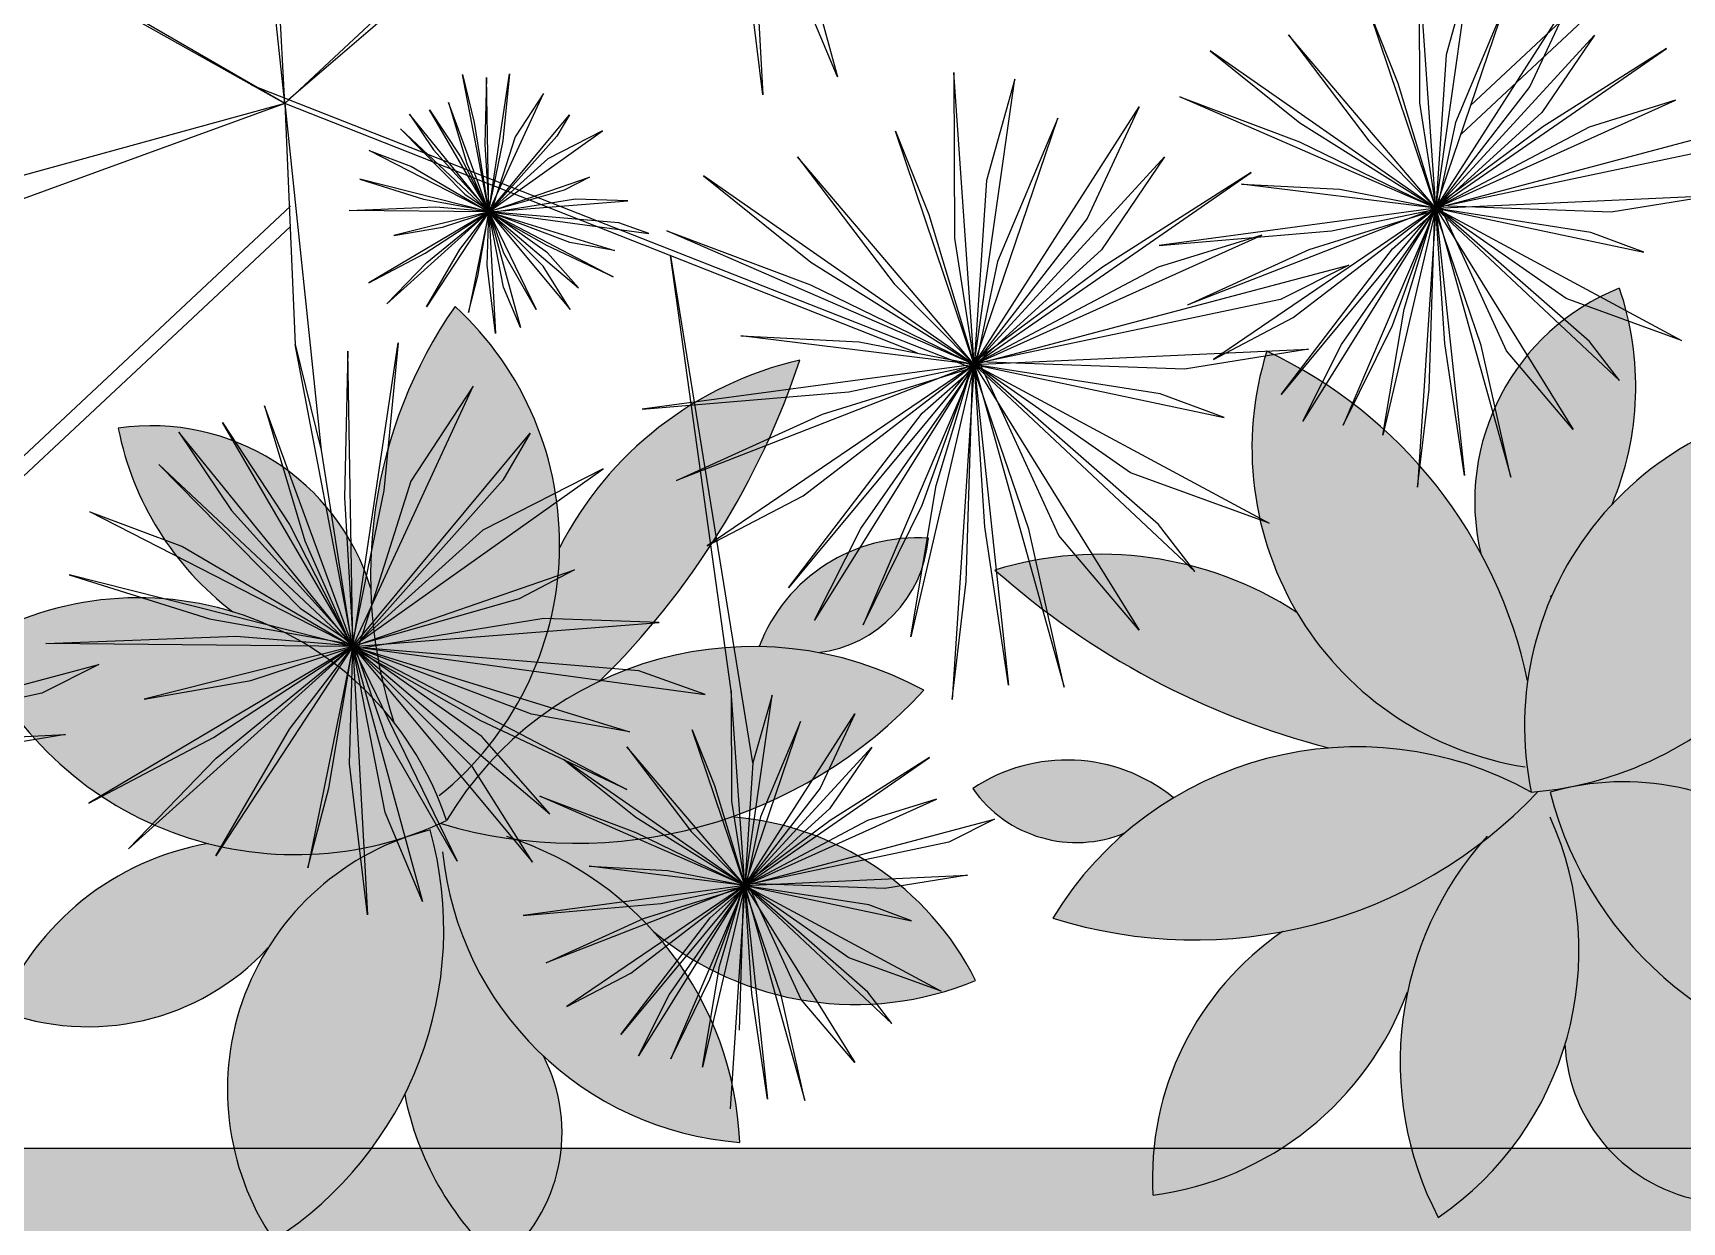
# Model space of a CAD drawing. Header units: inches. Extents: x 1559 to 2285, y -669 to 464.
# Drawn here: x 1819.07 to 1829.88, y 259.15 to 266.94 of the extents above; entities that cross this region are included whole.
import ezdxf

# ---------------------------------------------------------------- set-up
doc = ezdxf.new("R2010")
doc.units = ezdxf.units.IN
doc.header["$MEASUREMENT"] = 0

msp = doc.modelspace()

# ---------------------------------------------------------------- hatches: boundary and pattern name
at = {"true_color": 0x636466}
h = msp.add_hatch(dxfattribs=at)
h.set_pattern_fill('GRAVEL', color=251, scale=15)
h.set_pattern_definition([(228.012788, (-1644.2241, -1828.9148), (-120, -135), [2.01804, -199.78632]), (184.96974, (-1645.5741, -1830.4148), (180, 15), [3.46302, -342.83887]), (132.510447, (-1649.0241, -1830.7148), (150, -165), [2.44182, -241.74049]), (267.273689, (-1654.8741, -1834.4648), (15, 300), [3.15357, -312.20337]), (292.833654, (-1655.0241, -1837.6148), (-75, 180), [3.092325, -306.140597]), (357.273689, (-1653.8241, -1840.4648), (-300, 15), [3.15357, -312.20337]), (37.69424, (-1650.6741, -1840.6148), (-195, -150), [4.170435, -412.87273]), (72.255328, (-1647.3741, -1838.0648), (105, 330), [3.93732, -389.794822]), (121.429566, (-1646.1741, -1834.3148), (-120, 195), [3.16425, -313.261097]), (175.236358, (-1647.8241, -1831.6148), (165, -15), [3.61248, -177.01144]), (222.397438, (-1651.4241, -1831.3148), (-180, -165), [4.67172, -462.500625]), (138.814075, (-1640.0241, -1834.6148), (-105, 90), [1.594515, -157.85767]), (171.469234, (-1641.2241, -1833.5648), (195, -30), [3.033555, -300.32267]), (225, (-1644.224, -1833.115), (-2e-15, -15), [2.121315, -19.09189]), (203.19859, (-1645.2741, -1831.3148), (75, 30), [1.14237, -113.094227]), (291.80141, (-1646.324, -1831.7648), (-15, 45), [1.615545, -79.161927]), (30.963757, (-1645.724, -1833.2648), (45, 30), [2.623935, -84.840343]), (161.56505, (-1643.474, -1831.915), (30, -15), [1.897365, -45.5368]), (16.38954, (-1655.0241, -1831.7648), (150, 45), [2.658, -263.142677]), (70.346176, (-1652.4741, -1831.0148), (-60, -165), [2.229915, -220.761116]), (293.19859, (-1643.4741, -1828.9148), (-30, 75), [2.284725, -111.95187]), (343.61046, (-1642.5741, -1831.0148), (-150, 45), [2.658, -263.142677]), (339.443955, (-1655.0241, -1841.0648), (-75, 30), [2.5632, -125.596856]), (294.77514, (-1652.6241, -1841.9648), (-75, 165), [2.14767, -212.619646]), (66.80141, (-1643.3241, -1843.9148), (30, 75), [2.284725, -111.95187]), (17.354025, (-1642.4241, -1841.8148), (-195, -60), [2.514465, -248.931354]), (69.443955, (-1650.6741, -1843.9148), (-30, -75), [1.2816, -126.878456]), (101.30993, (-1644.224, -1843.9148), (-15, 60), [0.76485, -75.720443]), (165.96376, (-1644.374, -1843.1648), (45, -15), [3.092325, -58.75426]), (186.009006, (-1647.3741, -1842.4148), (150, 15), [2.86575, -283.708848]), (303.69007, (-1645.724, -1834.615), (-15, 30), [2.16333, -51.91994]), (353.157227, (-1644.5241, -1836.4148), (255, -30), [3.77691, -373.91344]), (60.945396, (-1640.7741, -1836.8648), (-60, -105), [1.54434, -152.89011]), (90, (-1640.024, -1835.515), (-15, 15), [0.9, -14.1]), (120.256437, (-1647.6741, -1841.9648), (60, -105), [2.08386, -206.3028]), (48.012788, (-1648.7241, -1840.1648), (120, 135), [4.03608, -197.76828]), (0, (-1646.024, -1837.165), (15, 15), [3.9, -11.1]), (325.304846, (-1642.1241, -1837.1648), (150, -105), [2.37171, -234.799115]), (254.054604, (-1640.1741, -1838.5148), (-15, -60), [2.18403, -107.01762]), (207.645975, (-1640.7741, -1840.6148), (-285, -150), [3.555975, -352.042113]), (175.426079, (-1643.9241, -1842.2648), (-195, 15), [3.761985, -372.4361])])
h.paths.add_polyline_path([(1814.363, 395.63), (1678.363, 395.63), (1678.363, 259.63), (1814.363, 259.63), (1814.363, 277.63), (1874.363, 277.63), (1874.363, 255.63), (1874.944, 255.63), (1874.944, 313.49), (1998.944, 313.49), (1998.944, 283.49), (2032.218, 283.49, -0.125718), (2052.363, 288.636), (2052.363, 249.63), (2058.363, 249.63), (2058.363, 255.63), (2106.363, 255.63), (2106.363, 277.63), (2102.363, 277.63), (2102.363, 268.587), (2102.363, 259.63), (2062.363, 259.63), (2062.363, 273.63), (2102.363, 273.63), (2102.363, 395.63)])
h.paths.add_polyline_path([(2188.954, 378.242), (2221.69, 378.242), (2221.69, 393.22), (2188.954, 393.22)], flags=9)
h.paths.add_polyline_path([(2156.248, 397.231), (2284.658, 397.231), (2284.658, 417.838), (2156.248, 417.838)], flags=9)
at = {"true_color": 0x000000}
h = msp.add_hatch(color=18, dxfattribs=at)
h.dxf.hatch_style = 1
h.paths.add_polyline_path([(1678.363, 395.63), (1814.363, 395.63), (2102.363, 395.63), (2102.363, 277.63), (2106.363, 277.63), (2106.363, 399.63), (1814.363, 399.63), (1674.363, 399.63), (1674.363, 259.63), (1674.363, 255.63), (1874.363, 255.63), (1874.363, 277.63), (1814.363, 277.63), (1814.363, 259.63), (1678.363, 259.63)])
h.paths.add_polyline_path([(1818.363, 273.63), (1870.363, 273.63), (1870.363, 259.63), (1818.363, 259.63)], flags=16)
h = msp.add_hatch(color=18, dxfattribs=at)
h.dxf.hatch_style = 1
h.paths.add_polyline_path([(2106.363, 277.63), (2058.363, 277.63), (2058.363, 255.63), (2106.363, 255.63)])
h.paths.add_polyline_path([(2102.363, 273.63), (2102.363, 259.63), (2062.363, 259.63), (2062.363, 273.63)], flags=16)
h.paths.add_polyline_path([(1814.363, 273.63), (1814.363, 255.63), (1874.363, 255.63), (1874.363, 277.63), (1818.363, 277.63), (1818.363, 273.63)])
h.paths.add_polyline_path([(1814.363, 273.63), (1814.363, 259.63), (1870.363, 259.63), (1870.363, 273.63)])
h = msp.add_hatch(color=18, dxfattribs=at)
h.dxf.hatch_style = 1
h.paths.add_polyline_path([(1874.363, 277.63), (1814.363, 277.63), (1814.363, 255.63), (1874.363, 255.63)])
h.paths.add_polyline_path([(1818.363, 273.63), (1870.363, 273.63), (1870.363, 259.63), (1818.363, 259.63)], flags=16)
at = {"true_color": 0x136734}
h = msp.add_hatch(color=116, dxfattribs=at)
h.dxf.hatch_style = 1
h.paths.add_polyline_path([(1824.096, 264.797, 0.221173), (1822.521, 263.567, -0.225985), (1821.722, 261.934, -0.019444), (1821.78, 261.779, -0.148431), (1822.784, 262.693, 0.119103)])
h.paths.add_polyline_path([(1821.836, 265.147, 0.235627), (1821.436, 262.423, -0.066909), (1821.722, 261.934, 0.461075)])
h.paths.add_polyline_path([(1819.629, 264.349, 0.183321), (1820.379, 263.148, -0.154343), (1821.436, 262.423, -0.072502), (1821.284, 263.299, 0.371194)])
h.paths.add_polyline_path([(1818.678, 262.943, 0.424352), (1821.78, 261.779, 0.019444), (1821.722, 261.934, 0.455475)])
h.paths.add_polyline_path([(1820.61, 260.944, -0.17311), (1821.532, 261.679, -0.145969), (1820.217, 261.629, 0.255984), (1818.852, 260.536, 0.307913)])
h.paths.add_polyline_path([(1821.673, 261.718, 0.521307), (1820.647, 259.031, 0.329874)])
h.paths.add_polyline_path([(1822.414, 260.238, 0.170874), (1823.702, 259.671, 0.306661), (1822.229, 261.655, -0.040666), (1821.739, 261.76, -0.008247), (1821.669, 261.73, -0.18769), (1821.506, 259.985, 0.163365), (1822.13, 258.887, 0.356371)])
h.paths.add_polyline_path([(1824.908, 262.633, 0.403241), (1821.78, 261.779, -0.004913), (1821.739, 261.76, 0.040666), (1822.229, 261.655, 0.244571)])
h.paths.add_polyline_path([(1823.647, 261.802, -0.116948), (1822.229, 261.655, -0.125544), (1823.136, 261.052, 0.278511), (1825.247, 260.731, 0.263173)])
h.paths.add_polyline_path([(1824.938, 263.629, 0.329183), (1823.829, 262.919, -0.041736), (1824.216, 262.879, 0.353816)])
h.paths.add_polyline_path([(1827.352, 263.143, 0.221173), (1825.374, 263.421, 0.119103), (1827.562, 262.255, -0.148431), (1828.888, 261.966, -0.019444), (1828.861, 262.129, -0.225985)])
h.paths.add_polyline_path([(1828.933, 261.97, -0.004913), (1828.888, 261.966, 0.148431), (1827.562, 262.255, 0.24042), (1825.752, 261.141, 0.288103)])
h.paths.add_polyline_path([(1828.077, 260.657, -0.125544), (1828.561, 261.634, -0.116948), (1827.26, 261.051, 0.263173), (1826.41, 259.325, 0.278511)])
h.paths.add_polyline_path([(1829.009, 261.979, -0.008247), (1828.933, 261.97, -0.040666), (1828.561, 261.634, 0.306661), (1828.278, 259.179, 0.170874), (1829.11, 260.314, 0.356371), (1830.031, 259.285, 0.163365), (1830.022, 260.549, -0.18769)])
h.paths.add_polyline_path([(1829.012, 261.966, 0.186272), (1830.022, 260.549, 0.135289), (1831.244, 260.152, 0.521307)])
h.paths.add_polyline_path([(1832.045, 262.353, 0.255984), (1830.317, 262.617, -0.146055), (1829.153, 262, -0.172974), (1830.319, 261.828, 0.307913)])
h.paths.add_polyline_path([(1830.993, 264.524, 0.479162), (1828.888, 261.966, 0.004913), (1828.933, 261.97, 0.418566)])
h.paths.add_polyline_path([(1829.466, 265.267, 0.371194), (1828.558, 263.53, -0.072502), (1828.864, 262.695, -0.154343), (1829.417, 263.851, 0.183321)])
h.paths.add_polyline_path([(1827.155, 264.854, 0.461075), (1828.861, 262.129, -0.066909), (1828.864, 262.695, 0.072502), (1828.558, 263.53, 0.160384)])
h.paths.add_polyline_path([(1826.544, 261.928, 0.329183), (1825.228, 261.989, 0.353816), (1826.228, 261.7, -0.041736)])
h.paths.add_polyline_path([(1834.643, 262.328, 0.235627), (1832.005, 263.116, 0.461075), (1834.965, 261.862, -0.066909)], flags=16)
h.paths.add_polyline_path([(1835.081, 261.744, -0.019444), (1834.965, 261.862, -0.225985), (1833.147, 261.828, 0.221173), (1831.368, 260.92, 0.119103), (1833.828, 261.22, -0.148431)], flags=16)
h.paths.add_polyline_path([(1835.116, 261.773, -0.004913), (1835.081, 261.744, 0.403241), (1832.985, 259.27, 0.288103)], flags=16)
h.paths.add_polyline_path([(1833.054, 260.001, -0.041736), (1833.182, 260.369, 0.329183), (1832.07, 259.664, 0.353816)], flags=17)
h.paths.add_polyline_path([(1835.167, 260.207, -0.125544), (1835.004, 261.284, -0.116948), (1834.271, 260.061, 0.263173), (1834.566, 258.159, 0.278511)])
h.paths.add_polyline_path([(1836.21, 260.518, 0.356371), (1837.554, 260.204, 0.163365), (1836.823, 261.234, -0.18769), (1835.172, 261.824, -0.008247), (1835.116, 261.773, -0.040666), (1835.004, 261.284, 0.306661), (1836.18, 259.111, 0.170874)], flags=17)
h.paths.add_polyline_path([(1835.182, 261.815, 0.186272), (1836.823, 261.234, 0.135289), (1838.051, 261.609, 0.521307)], flags=16)
h.paths.add_polyline_path([(1837.445, 263.872, 0.255984), (1835.878, 263.097, -0.146055), (1835.278, 261.924, -0.172974), (1836.332, 262.452, 0.307913)], flags=17)
h.paths.add_polyline_path([(1837.445, 263.872, -0.307913), (1836.332, 262.452, -0.296853), (1838.051, 261.609, -0.135289), (1836.823, 261.234, -0.163365), (1837.554, 260.204, -0.356371), (1836.21, 260.518, -0.170874), (1836.18, 259.111, -0.174402), (1835.167, 260.207, -0.278511), (1834.566, 258.159, -0.263173), (1834.271, 260.061, -0.124074), (1832.985, 259.27, -0.079077), (1833.054, 260.001, -0.353816), (1832.07, 259.664, -0.329183), (1833.182, 260.369, -0.115832), (1833.828, 261.22, -0.119103), (1831.368, 260.92, -0.221173), (1833.147, 261.828, -0.212906), (1832.005, 263.116, -0.160384), (1833.913, 262.836, -0.371194), (1833.661, 264.779, -0.183321), (1834.433, 263.592, -0.210482), (1835.337, 265.047, -0.231382), (1835.878, 263.097, -0.255984)])

# ---------------------------------------------------------------- linework, layer by layer
at = {"color": 14, "true_color": 0xa30000}
for p, q in [((1820.72, 266.477), (1820.525, 270.268)), ((1820.72, 266.477), (1820.405, 269.43)), ((1831.564, 269.34), (1828.491, 266.464)), ((1831.564, 269.206), (1828.428, 266.277)), ((1823.72, 268.931), (1824.342, 266.652)), ((1823.72, 268.931), (1823.852, 266.535)), ((1823.096, 268.524), (1820.747, 266.503)), ((1822.472, 268.117), (1820.72, 266.477)), ((1820.72, 266.477), (1818.176, 267.907)), ((1823.852, 266.535), (1823.689, 267.883)), ((1820.72, 266.477), (1818.992, 267.48)), ((1824.342, 266.652), (1824.008, 267.447)), ((1828.152, 267.387), (1828.155, 266.482)), ((1828.262, 265.792), (1828.152, 267.387)), ((1828.262, 265.792), (1828.486, 267.35)), ((1828.486, 267.35), (1828.33, 266.797)), ((1828.262, 265.792), (1829.164, 267.198)), ((1828.262, 265.792), (1828.719, 267.136)), ((1828.719, 267.136), (1828.391, 266.354)), ((1829.164, 267.198), (1828.88, 266.59)), ((1827.833, 267.067), (1828.015, 266.611)), ((1828.262, 265.792), (1827.833, 267.067)), ((1827.297, 266.927), (1827.825, 266.233)), ((1828.262, 265.792), (1827.297, 266.927)), ((1828.262, 265.792), (1829.303, 266.925)), ((1829.303, 266.925), (1828.958, 266.419)), ((1826.785, 266.822), (1827.371, 266.351)), ((1828.262, 265.792), (1826.785, 266.822)), ((1828.262, 265.792), (1829.775, 266.839)), ((1829.775, 266.839), (1828.964, 266.324)), ((1828.33, 266.797), (1828.262, 265.792)), ((1825.2, 264.753), (1820.503, 266.599)), ((1821.885, 266.668), (1821.962, 266.354)), ((1822.057, 265.768), (1821.885, 266.668)), ((1822.042, 266.649), (1822.032, 266.212)), ((1822.057, 265.768), (1822.042, 266.649)), ((1822.057, 265.768), (1822.192, 266.673)), ((1822.192, 266.673), (1822.149, 266.233)), ((1825.104, 266.682), (1825.108, 265.596)), ((1825.237, 264.767), (1825.104, 266.682)), ((1825.237, 264.767), (1825.505, 266.637)), ((1825.505, 266.637), (1825.318, 265.974)), ((1828.015, 266.611), (1828.262, 265.792)), ((1828.88, 266.59), (1828.262, 265.792)), ((1821.794, 266.485), (1821.914, 266.084)), ((1822.057, 265.768), (1821.794, 266.485)), ((1822.057, 265.768), (1822.415, 266.544)), ((1822.415, 266.544), (1822.229, 266.26)), ((1826.585, 266.522), (1827.37, 266.227)), ((1828.262, 265.792), (1826.585, 266.522)), ((1828.155, 266.482), (1828.262, 265.792)), ((1828.262, 265.792), (1829.833, 266.499)), ((1829.833, 266.499), (1829.268, 266.323)), ((1820.72, 266.477), (1817.829, 265.425)), ((1820.72, 266.477), (1818.322, 265.818)), ((1820.72, 266.477), (1820.958, 264.207)), ((1820.72, 266.477), (1820.789, 264.899)), ((1824.866, 264.842), (1820.72, 266.477)), ((1821.538, 266.407), (1821.695, 266.174)), ((1822.057, 265.768), (1821.538, 266.407)), ((1821.669, 266.436), (1821.869, 266.132)), ((1822.057, 265.768), (1821.669, 266.436)), ((1822.057, 265.768), (1822.585, 266.404)), ((1822.585, 266.404), (1822.503, 266.264)), ((1825.237, 264.767), (1826.319, 266.455)), ((1825.237, 264.767), (1825.785, 266.381)), ((1825.785, 266.381), (1825.391, 265.442)), ((1826.319, 266.455), (1825.978, 265.725)), ((1828.958, 266.419), (1828.273, 265.796)), ((1821.479, 266.311), (1821.9, 265.883)), ((1822.057, 265.768), (1821.479, 266.311)), ((1821.962, 266.354), (1822.054, 265.772)), ((1822.057, 265.768), (1822.803, 266.298)), ((1822.803, 266.298), (1822.444, 266.115)), ((1824.722, 266.297), (1824.94, 265.751)), ((1825.237, 264.767), (1824.722, 266.297)), ((1827.371, 266.351), (1828.262, 265.792)), ((1828.262, 265.792), (1830.308, 266.335)), ((1829.268, 266.323), (1828.262, 265.792)), ((1828.391, 266.354), (1828.271, 265.79)), ((1828.964, 266.324), (1828.277, 265.814)), ((1821.273, 266.17), (1821.55, 266.066)), ((1822.057, 265.768), (1821.273, 266.17)), ((1821.695, 266.174), (1822.054, 265.776)), ((1822.032, 266.212), (1822.057, 265.787)), ((1822.149, 266.233), (1822.052, 265.766)), ((1822.229, 266.26), (1822.069, 265.756)), ((1822.503, 266.264), (1822.07, 265.778)), ((1827.37, 266.227), (1828.262, 265.792)), ((1827.825, 266.233), (1828.262, 265.792)), ((1821.55, 266.066), (1822.057, 265.768)), ((1821.869, 266.132), (1822.048, 265.779)), ((1821.914, 266.084), (1822.053, 265.768)), ((1822.444, 266.115), (1822.062, 265.77)), ((1824.079, 266.129), (1824.713, 265.297)), ((1825.237, 264.767), (1824.079, 266.129)), ((1825.237, 264.767), (1826.486, 266.128)), ((1826.486, 266.128), (1826.071, 265.52)), ((1829.935, 266.146), (1828.317, 265.806)), ((1821.211, 265.982), (1821.629, 265.852)), ((1822.057, 265.768), (1821.211, 265.982)), ((1822.057, 265.768), (1822.717, 265.996)), ((1822.717, 265.996), (1822.552, 265.911)), ((1823.465, 266.004), (1824.168, 265.438)), ((1825.237, 264.767), (1823.465, 266.004)), ((1825.237, 264.767), (1827.053, 266.025)), ((1825.318, 265.974), (1825.237, 264.767)), ((1827.053, 266.025), (1826.079, 265.406)), ((1826.989, 265.949), (1827.634, 265.916)), ((1828.262, 265.792), (1826.989, 265.949)), ((1821.629, 265.852), (1822.052, 265.775)), ((1821.9, 265.883), (1822.05, 265.78)), ((1822.057, 265.768), (1822.969, 265.84)), ((1822.552, 265.911), (1822.062, 265.77)), ((1822.625, 265.852), (1822.069, 265.762)), ((1822.969, 265.84), (1822.625, 265.852)), ((1827.634, 265.916), (1828.272, 265.792)), ((1828.262, 265.792), (1830.089, 265.876)), ((1830.089, 265.876), (1829.411, 265.766)), ((1820.758, 265.806), (1817.684, 262.93)), ((1821.143, 265.777), (1821.709, 265.8)), ((1822.057, 265.768), (1821.143, 265.777)), ((1822.057, 265.768), (1821.27, 265.302)), ((1822.057, 265.768), (1821.388, 265.166)), ((1822.057, 265.768), (1821.435, 265.612)), ((1821.641, 265.497), (1822.057, 265.768)), ((1822.057, 265.768), (1821.648, 265.146)), ((1821.65, 265.436), (1822.057, 265.768)), ((1821.709, 265.8), (1822.052, 265.772)), ((1821.753, 265.668), (1822.062, 265.769)), ((1821.868, 265.522), (1822.057, 265.768)), ((1822.057, 265.768), (1821.923, 265.109)), ((1821.985, 265.346), (1822.057, 265.768)), ((1822.047, 265.419), (1822.057, 265.768)), ((1822.589, 265.567), (1822.057, 265.768)), ((1822.413, 265.411), (1822.057, 265.768)), ((1822.153, 265.274), (1822.057, 265.768)), ((1822.057, 265.768), (1822.591, 265.127)), ((1822.057, 265.768), (1822.88, 265.514)), ((1822.057, 265.768), (1822.264, 265.009)), ((1822.057, 265.768), (1822.873, 265.342)), ((1822.057, 265.768), (1822.644, 265.27)), ((1822.057, 265.768), (1822.101, 264.97)), ((1822.057, 265.768), (1822.367, 265.129)), ((1822.057, 265.768), (1823.106, 265.625)), ((1822.156, 265.497), (1822.062, 265.77)), ((1822.441, 265.5), (1822.063, 265.767)), ((1822.438, 265.548), (1822.066, 265.758)), ((1822.909, 265.696), (1822.085, 265.765)), ((1824.94, 265.751), (1825.237, 264.767)), ((1825.978, 265.725), (1825.237, 264.767)), ((1828.262, 265.792), (1826.449, 265.548)), ((1828.262, 265.792), (1826.637, 265.158)), ((1828.262, 265.792), (1826.805, 264.801)), ((1828.262, 265.792), (1827.249, 264.572)), ((1827.329, 265.075), (1828.262, 265.792)), ((1828.262, 265.792), (1827.391, 264.396)), ((1827.434, 265.521), (1828.255, 265.776)), ((1827.579, 265.643), (1828.252, 265.784)), ((1827.644, 264.898), (1828.259, 265.777)), ((1828.262, 265.792), (1827.656, 264.371)), ((1828.262, 265.792), (1827.916, 264.304)), ((1827.978, 265.023), (1828.247, 265.768)), ((1827.978, 265.526), (1828.251, 265.766)), ((1828.056, 265.13), (1828.254, 265.79)), ((1828.262, 265.792), (1828.143, 263.963)), ((1828.219, 264.606), (1828.256, 265.784)), ((1828.56, 264.893), (1828.252, 265.796)), ((1828.262, 265.792), (1828.45, 264.041)), ((1828.262, 265.792), (1829.873, 264.925)), ((1828.262, 265.792), (1829.164, 264.341)), ((1828.262, 265.792), (1828.754, 264.03)), ((1828.262, 265.792), (1829.467, 264.662)), ((1828.262, 265.792), (1829.627, 265.503)), ((1828.321, 264.905), (1828.266, 265.756)), ((1829.116, 265.2), (1828.271, 265.79)), ((1829.279, 265.632), (1828.271, 265.79)), ((1828.725, 264.858), (1828.284, 265.82)), ((1829.411, 265.766), (1828.285, 265.807)), ((1829.27, 264.919), (1828.29, 265.776)), ((1820.758, 265.672), (1817.622, 262.743)), ((1821.435, 265.612), (1821.753, 265.668)), ((1823.106, 265.625), (1822.909, 265.696)), ((1823.224, 265.643), (1824.166, 265.289)), ((1825.237, 264.767), (1823.224, 265.643)), ((1825.237, 264.767), (1827.122, 265.616)), ((1827.122, 265.616), (1826.444, 265.405)), ((1826.449, 265.548), (1827.579, 265.643)), ((1829.627, 265.503), (1829.279, 265.632)), ((1821.648, 265.146), (1821.868, 265.522)), ((1822.873, 265.342), (1822.438, 265.548)), ((1822.88, 265.514), (1822.589, 265.567)), ((1825.108, 265.596), (1825.237, 264.767)), ((1826.071, 265.52), (1825.25, 264.773)), ((1826.637, 265.158), (1827.434, 265.521)), ((1827.249, 264.572), (1827.978, 265.526)), ((1821.27, 265.302), (1821.641, 265.497)), ((1821.388, 265.166), (1821.65, 265.436)), ((1822.101, 264.97), (1822.047, 265.419)), ((1822.367, 265.129), (1822.156, 265.497)), ((1822.591, 265.127), (1822.413, 265.411)), ((1822.644, 265.27), (1822.441, 265.5)), ((1823.645, 262.63), (1823.247, 265.481)), ((1823.788, 262.158), (1823.251, 265.479)), ((1824.168, 265.438), (1825.237, 264.767)), ((1825.237, 264.767), (1827.692, 265.419)), ((1826.444, 265.405), (1825.237, 264.767)), ((1825.391, 265.442), (1825.248, 264.765)), ((1826.079, 265.406), (1825.254, 264.794)), ((1827.692, 265.419), (1827.244, 265.193)), ((1821.923, 265.109), (1821.985, 265.346)), ((1824.713, 265.297), (1825.237, 264.767)), ((1822.264, 265.009), (1822.153, 265.274)), ((1824.166, 265.289), (1825.237, 264.767)), ((1827.244, 265.193), (1825.303, 264.785)), ((1829.873, 264.925), (1829.116, 265.2)), ((1827.916, 264.304), (1828.056, 265.13)), ((1826.805, 264.801), (1827.329, 265.075)), ((1827.656, 264.371), (1827.978, 265.023)), ((1820.789, 264.899), (1820.958, 264.207)), ((1821.167, 262.919), (1820.789, 264.899)), ((1821.167, 262.919), (1821.464, 264.909)), ((1821.464, 264.909), (1821.37, 263.941)), ((1823.709, 264.956), (1824.483, 264.917)), ((1825.237, 264.767), (1823.709, 264.956)), ((1824.483, 264.917), (1825.249, 264.768)), ((1825.237, 264.767), (1827.429, 264.869)), ((1827.429, 264.869), (1826.615, 264.737)), ((1827.391, 264.396), (1827.644, 264.898)), ((1828.45, 264.041), (1828.321, 264.905)), ((1828.754, 264.03), (1828.56, 264.893)), ((1829.467, 264.662), (1829.27, 264.919)), ((1821.134, 264.856), (1821.111, 263.895)), ((1821.167, 262.919), (1821.134, 264.856)), ((1825.237, 264.767), (1823.062, 264.474)), ((1825.237, 264.767), (1823.287, 264.007)), ((1825.237, 264.767), (1823.489, 263.579)), ((1825.237, 264.767), (1824.021, 263.304)), ((1824.117, 263.907), (1825.237, 264.767)), ((1825.237, 264.767), (1824.191, 263.093)), ((1824.417, 264.589), (1825.225, 264.758)), ((1825.237, 264.767), (1824.51, 263.062)), ((1825.237, 264.767), (1824.822, 262.982)), ((1824.989, 263.974), (1825.227, 264.766)), ((1825.237, 264.767), (1825.094, 262.573)), ((1825.185, 263.345), (1825.23, 264.759)), ((1825.595, 263.689), (1825.225, 264.772)), ((1825.237, 264.767), (1825.462, 262.667)), ((1825.237, 264.767), (1827.17, 263.728)), ((1825.237, 264.767), (1826.319, 263.026)), ((1825.237, 264.767), (1825.828, 262.653)), ((1825.237, 264.767), (1826.683, 263.411)), ((1825.237, 264.767), (1826.875, 264.421)), ((1826.262, 264.057), (1825.248, 264.765)), ((1826.457, 264.576), (1825.248, 264.765)), ((1825.793, 263.647), (1825.263, 264.801)), ((1826.615, 264.737), (1825.264, 264.786)), ((1829.164, 264.341), (1828.725, 264.858)), ((1824.243, 264.442), (1825.228, 264.749)), ((1824.496, 263.694), (1825.233, 264.75)), ((1824.896, 263.845), (1825.219, 264.739)), ((1824.896, 264.448), (1825.224, 264.737)), ((1825.308, 263.704), (1825.241, 264.724)), ((1826.446, 263.72), (1825.271, 264.749)), ((1821.167, 262.919), (1821.954, 264.626)), ((1821.954, 264.626), (1821.546, 264.002)), ((1823.062, 264.474), (1824.417, 264.589)), ((1826.875, 264.421), (1826.457, 264.576)), ((1828.143, 263.963), (1828.219, 264.606)), ((1820.587, 264.496), (1820.851, 263.613)), ((1821.167, 262.919), (1820.587, 264.496)), ((1823.287, 264.007), (1824.243, 264.442)), ((1824.021, 263.304), (1824.896, 264.448)), ((1820.026, 264.324), (1820.371, 263.811)), ((1821.167, 262.919), (1820.026, 264.324)), ((1820.312, 264.388), (1820.752, 263.72)), ((1821.167, 262.919), (1820.312, 264.388)), ((1821.167, 262.919), (1822.328, 264.317)), ((1822.328, 264.317), (1822.148, 264.009)), ((1819.895, 264.113), (1820.821, 263.171)), ((1821.167, 262.919), (1819.895, 264.113)), ((1820.958, 264.207), (1821.159, 262.926)), ((1821.167, 262.919), (1822.807, 264.084)), ((1821.546, 264.002), (1821.194, 262.892)), ((1822.148, 264.009), (1821.196, 262.94)), ((1822.807, 264.084), (1822.019, 263.682)), ((1827.17, 263.728), (1826.262, 264.057)), ((1821.111, 263.895), (1821.166, 262.959)), ((1821.37, 263.941), (1821.157, 262.913)), ((1823.489, 263.579), (1824.117, 263.907)), ((1824.822, 262.982), (1824.989, 263.974)), ((1819.442, 263.802), (1820.05, 263.575)), ((1821.167, 262.919), (1819.442, 263.802)), ((1820.371, 263.811), (1821.161, 262.935)), ((1824.51, 263.062), (1824.896, 263.845)), ((1820.752, 263.72), (1821.147, 262.943)), ((1822.019, 263.682), (1821.177, 262.923)), ((1824.191, 263.093), (1824.496, 263.694)), ((1825.462, 262.667), (1825.308, 263.704)), ((1825.828, 262.653), (1825.595, 263.689)), ((1826.683, 263.411), (1826.446, 263.72)), ((1820.05, 263.575), (1821.167, 262.919)), ((1820.851, 263.613), (1821.158, 262.92)), ((1826.319, 263.026), (1825.793, 263.647)), ((1819.307, 263.39), (1820.226, 263.102)), ((1821.167, 262.919), (1819.307, 263.39)), ((1821.167, 262.919), (1822.618, 263.421)), ((1822.618, 263.421), (1822.255, 263.232)), ((1825.094, 262.573), (1825.185, 263.345)), ((1820.821, 263.171), (1821.152, 262.945)), ((1822.255, 263.232), (1821.177, 262.923)), ((1820.226, 263.102), (1821.157, 262.935)), ((1821.167, 262.919), (1823.173, 263.076)), ((1822.417, 263.103), (1821.194, 262.905)), ((1823.173, 263.076), (1822.417, 263.103)), ((1819.155, 262.939), (1820.401, 262.988)), ((1821.167, 262.919), (1819.155, 262.939)), ((1821.167, 262.919), (1819.436, 261.894)), ((1821.167, 262.919), (1819.695, 261.594)), ((1821.167, 262.919), (1819.798, 262.574)), ((1820.252, 262.323), (1821.167, 262.919)), ((1821.167, 262.919), (1820.268, 261.549)), ((1820.27, 262.188), (1821.167, 262.919)), ((1820.401, 262.988), (1821.155, 262.926)), ((1820.498, 262.698), (1821.178, 262.92)), ((1820.75, 262.378), (1821.167, 262.919)), ((1821.167, 262.919), (1820.872, 261.469)), ((1821.009, 261.991), (1821.167, 262.919)), ((1821.144, 262.151), (1821.167, 262.919)), ((1822.337, 262.476), (1821.167, 262.919)), ((1821.95, 262.132), (1821.167, 262.919)), ((1821.378, 261.831), (1821.167, 262.919)), ((1821.167, 262.919), (1822.343, 261.507)), ((1821.167, 262.919), (1822.978, 262.361)), ((1821.167, 262.919), (1821.623, 261.249)), ((1821.167, 262.919), (1822.961, 261.982)), ((1821.167, 262.919), (1822.458, 261.823)), ((1821.167, 262.919), (1821.263, 261.162)), ((1821.167, 262.919), (1821.849, 261.514)), ((1821.167, 262.919), (1823.474, 262.605)), ((1821.384, 262.323), (1821.177, 262.923)), ((1822.011, 262.329), (1821.179, 262.916)), ((1822.005, 262.433), (1821.186, 262.897)), ((1823.041, 262.76), (1821.229, 262.911)), ((1817.456, 262.258), (1819.502, 262.801)), ((1819.502, 262.801), (1819.128, 262.613)), ((1823.474, 262.605), (1823.041, 262.76)), ((1819.128, 262.613), (1817.511, 262.272)), ((1819.798, 262.574), (1820.498, 262.698)), ((1823.645, 262.63), (1823.648, 261.906)), ((1823.734, 261.354), (1823.645, 262.63)), ((1823.734, 261.354), (1823.913, 262.6)), ((1823.913, 262.6), (1823.788, 262.158)), ((1820.268, 261.549), (1820.75, 262.378)), ((1822.961, 261.982), (1822.005, 262.433)), ((1822.978, 262.361), (1822.337, 262.476)), ((1823.734, 261.354), (1824.455, 262.479)), ((1823.734, 261.354), (1824.099, 262.429)), ((1824.099, 262.429), (1823.837, 261.804)), ((1824.455, 262.479), (1824.228, 261.992)), ((1817.456, 262.258), (1819.283, 262.342)), ((1819.283, 262.342), (1818.605, 262.232)), ((1819.436, 261.894), (1820.252, 262.323)), ((1821.849, 261.514), (1821.384, 262.323)), ((1822.458, 261.823), (1822.011, 262.329)), ((1823.39, 262.374), (1823.536, 262.009)), ((1823.734, 261.354), (1823.39, 262.374)), ((1819.695, 261.594), (1820.27, 262.188)), ((1822.552, 262.178), (1823.021, 261.801)), ((1823.734, 261.354), (1822.552, 262.178)), ((1822.961, 262.262), (1823.384, 261.707)), ((1823.734, 261.354), (1822.961, 262.262)), ((1823.734, 261.354), (1824.567, 262.261)), ((1823.734, 261.354), (1824.944, 262.192)), ((1823.788, 262.158), (1823.734, 261.354)), ((1824.567, 262.261), (1824.29, 261.856)), ((1824.944, 262.192), (1824.295, 261.78)), ((1821.263, 261.162), (1821.144, 262.151)), ((1822.343, 261.507), (1821.95, 262.132)), ((1820.872, 261.469), (1821.009, 261.991)), ((1823.536, 262.009), (1823.734, 261.354)), ((1824.228, 261.992), (1823.734, 261.354)), ((1822.392, 261.938), (1823.02, 261.702)), ((1823.734, 261.354), (1822.392, 261.938)), ((1823.648, 261.906), (1823.734, 261.354)), ((1823.734, 261.354), (1824.99, 261.92)), ((1824.29, 261.856), (1823.742, 261.357)), ((1824.99, 261.92), (1824.539, 261.779)), ((1821.623, 261.249), (1821.378, 261.831)), ((1823.021, 261.801), (1823.734, 261.354)), ((1823.734, 261.354), (1825.37, 261.788)), ((1824.539, 261.779), (1823.734, 261.354)), ((1823.837, 261.804), (1823.741, 261.352)), ((1824.295, 261.78), (1823.745, 261.372)), ((1825.37, 261.788), (1825.072, 261.638)), ((1823.02, 261.702), (1823.734, 261.354)), ((1823.384, 261.707), (1823.734, 261.354)), ((1825.072, 261.638), (1823.778, 261.365)), ((1822.715, 261.48), (1823.231, 261.453)), ((1823.734, 261.354), (1822.715, 261.48)), ((1823.231, 261.453), (1823.741, 261.354)), ((1823.734, 261.354), (1825.195, 261.421)), ((1825.195, 261.421), (1824.653, 261.334)), ((1823.734, 261.354), (1822.283, 261.158)), ((1823.734, 261.354), (1822.433, 260.847)), ((1823.734, 261.354), (1822.568, 260.561)), ((1823.734, 261.354), (1822.923, 260.378)), ((1822.987, 260.78), (1823.734, 261.354)), ((1823.734, 261.354), (1823.037, 260.237)), ((1823.071, 261.137), (1823.728, 261.342)), ((1823.187, 261.235), (1823.726, 261.347)), ((1823.239, 260.638), (1823.731, 261.342)), ((1823.734, 261.354), (1823.249, 260.217)), ((1823.734, 261.354), (1823.457, 260.163)), ((1823.506, 260.739), (1823.722, 261.335)), ((1823.507, 261.141), (1823.725, 261.334)), ((1823.568, 260.825), (1823.727, 261.353)), ((1823.734, 261.354), (1823.639, 259.891)), ((1823.699, 260.405), (1823.729, 261.348)), ((1823.972, 260.635), (1823.726, 261.357)), ((1823.734, 261.354), (1823.884, 259.953)), ((1823.734, 261.354), (1825.022, 260.661)), ((1823.734, 261.354), (1824.455, 260.193)), ((1823.734, 261.354), (1824.127, 259.944)), ((1823.734, 261.354), (1824.698, 260.45)), ((1823.734, 261.354), (1824.826, 261.123)), ((1823.781, 260.645), (1823.737, 261.325)), ((1824.417, 260.88), (1823.741, 261.352)), ((1824.547, 261.226), (1823.741, 261.352)), ((1824.104, 260.607), (1823.751, 261.376)), ((1824.653, 261.334), (1823.752, 261.366)), ((1824.54, 260.655), (1823.756, 261.341)), ((1822.283, 261.158), (1823.187, 261.235)), ((1824.826, 261.123), (1824.547, 261.226)), ((1822.433, 260.847), (1823.071, 261.137)), ((1822.923, 260.378), (1823.507, 261.141)), ((1825.022, 260.661), (1824.417, 260.88)), ((1822.568, 260.561), (1822.987, 260.78)), ((1823.457, 260.163), (1823.568, 260.825)), ((1823.249, 260.217), (1823.506, 260.739)), ((1824.698, 260.45), (1824.54, 260.655)), ((1823.037, 260.237), (1823.239, 260.638)), ((1823.884, 259.953), (1823.781, 260.645)), ((1824.127, 259.944), (1823.972, 260.635)), ((1824.455, 260.193), (1824.104, 260.607))]:
    msp.add_line(p, q, dxfattribs=at)
msp.add_line((1870.363, 259.63), (1818.363, 259.63))
at = {"color": 100}
for centre, radius, start, end in [((1830.02, 263.871), 1.502, 111.6678, 193.1262), ((1827.576, 264.623), 1.997, 337.2461, 18.7988), ((1824.366, 263.384), 3.084, 145.1195, 198.1538), ((1820.407, 263.59), 2.114, 308.8344, 47.4666), ((1824.63, 262.489), 2.369, 103.0372, 152.9232), ((1819.087, 266.459), 5.277, 314.4659, 341.6344), ((1829.172, 264.22), 2.114, 162.5334, 261.1656), ((1825.846, 262.062), 3.084, 11.8462, 64.8805), ((1830.969, 262.399), 2.125, 89.3555, 191.7634), ((1828.705, 264.261), 2.303, 274.5713, 6.5475), ((1819.847, 262.864), 1.502, 16.8738, 98.3322), ((1821.588, 264.737), 1.997, 191.2012, 232.7539), ((1824.864, 262.523), 1.109, 86.1858, 159.0686), ((1824.114, 263.7), 0.827, 277.1128, 355.0512), ((1826.065, 261.155), 2.369, 57.0768, 106.9628), ((1828.88, 267.365), 5.277, 228.3656, 255.5341), ((1819.761, 261.114), 2.125, 18.2366, 120.6445), ((1827.592, 264.626), 1.981, 315.8119, 316.361), ((1820.791, 263.859), 2.303, 203.4525, 295.4287), ((1823.787, 260.582), 2.337, 61.3341, 149.1793), ((1821.573, 264.731), 1.981, 253.639, 254.1881), ((1822.629, 264.719), 3.089, 253.3479, 317.532), ((1825.845, 261.067), 1.109, 50.9314, 123.8142), ((1827.749, 259.925), 2.337, 60.8207, 148.6659), ((1825.907, 262.462), 0.827, 214.9488, 292.8872), ((1826.683, 264.086), 3.089, 252.468, 316.6521), ((1829.494, 260.279), 1.754, 355.8277, 105.9611), ((1831.353, 262.566), 2.417, 194.3816, 267.4072), ((1823.501, 259.853), 1.955, 26.7192, 85.6968), ((1827.082, 260.927), 2.119, 304.3808, 24.3478), ((1820.532, 259.837), 1.819, 99.9728, 157.4067), ((1822.098, 260.016), 1.754, 104.0389, 214.1723), ((1819.345, 261.067), 2.417, 302.5928, 15.6184), ((1821.5, 259.576), 2.204, 2.4763, 72.1778), ((1830.233, 260.197), 2.204, 137.8222, 207.5237), ((1823.863, 261.783), 2.119, 185.6522, 265.6192), ((1824.457, 262.639), 2.065, 230.246, 292.4984), ((1828.361, 259.437), 1.955, 124.3032, 183.2808), ((1819.431, 262.032), 1.604, 248.8472, 317.3044), ((1826.14, 261.372), 2.065, 277.5016, 339.754), ((1821.445, 259.736), 1.092, 308.9181, 27.3766), ((1830.2, 260.364), 1.092, 182.6234, 261.0819), ((1823.454, 260.366), 1.985, 191.0507, 228.1633)]:
    msp.add_arc(centre, radius, start, end, dxfattribs=at)

doc.saveas('drawing.dxf')
